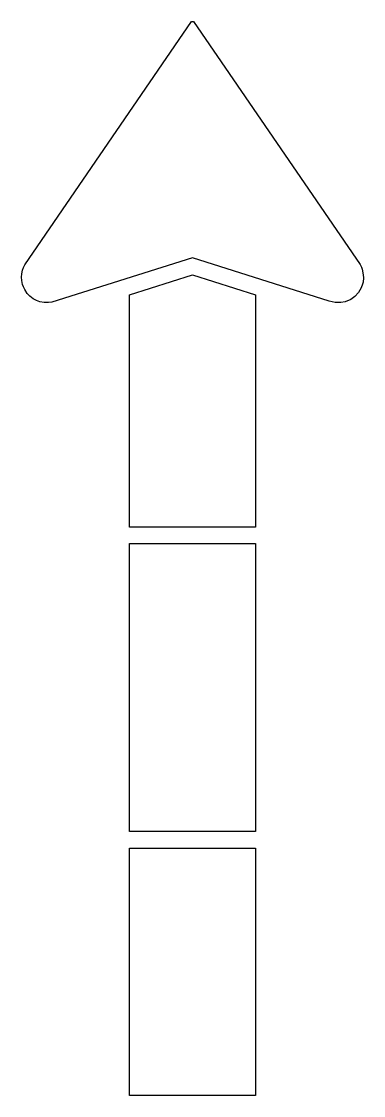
# Model space of a CAD drawing. Header units: inches. Extents: x 3 to 24, y 3 to 69.
import ezdxf

# ---------------------------------------------------------------- set-up
doc = ezdxf.new("R2010")
doc.units = ezdxf.units.IN
doc.header["$MEASUREMENT"] = 0
doc.layers.add('CUT', color=1, linetype='Continuous')

msp = doc.modelspace()

# ---------------------------------------------------------------- linework, layer by layer
at = {"layer": 'CUT'}
for points in [[(22.255, 51.734), (21.895, 51.815), (13.501, 54.482), (4.87, 51.743), (4.665, 51.726), (4.39, 51.73), (4.134, 51.776), (3.912, 51.855), (3.718, 51.964), (3.509, 52.124), (3.357, 52.285), (3.195, 52.524), (3.116, 52.686), (3.063, 52.843), (3.017, 53.084), (3, 53.284), (3.021, 53.498), (3.067, 53.725), (3.122, 53.882), (3.208, 54.056), (13.445, 69), (13.555, 69), (23.79, 54.066), (23.87, 53.903), (23.921, 53.775), (23.989, 53.441), (24, 53.241), (23.97, 52.983), (23.945, 52.861), (23.864, 52.64), (23.688, 52.341), (23.46, 52.098), (23.212, 51.921), (22.879, 51.782), (22.598, 51.729), (22.405, 51.724)], [(17.374, 37.925), (9.628, 37.925), (9.628, 52.197), (13.497, 53.427), (17.374, 52.2)], [(17.374, 36.921), (17.374, 19.216), (9.628, 19.216), (9.628, 36.921)], [(17.374, 18.194), (17.374, 3), (9.628, 3), (9.628, 18.194)]]:
    msp.add_lwpolyline(points, close=True, dxfattribs=at)

doc.saveas('drawing.dxf')
